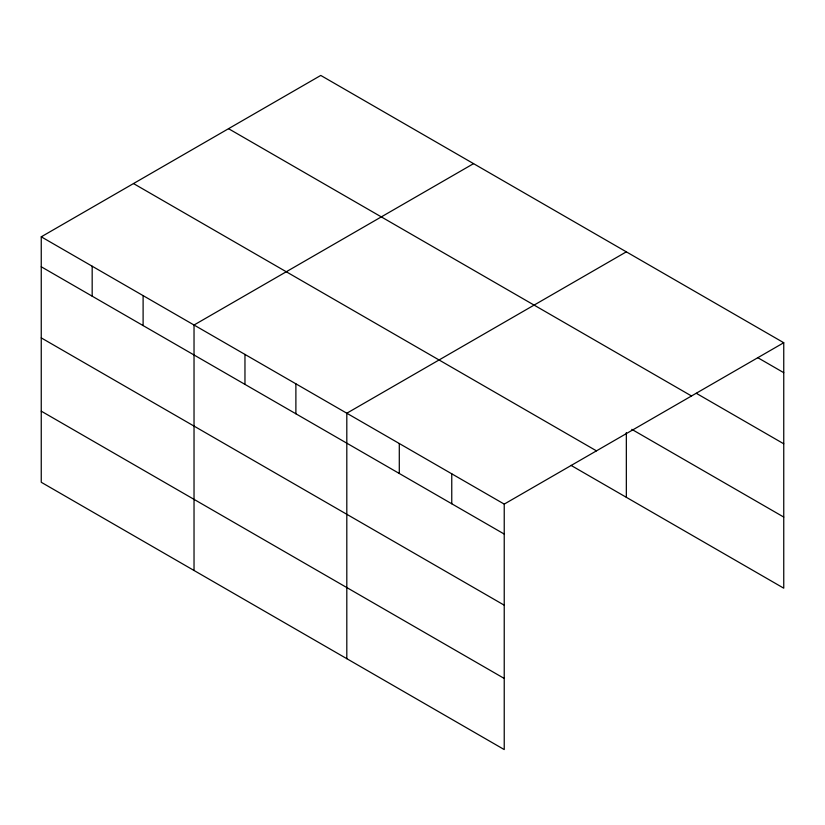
<?xml version="1.0" encoding="UTF-8"?>
<svg xmlns="http://www.w3.org/2000/svg" width="825" height="825" viewBox="0 0 825 825"><rect width="100%" height="100%" fill="white"/><g stroke="black" fill="none" stroke-linecap="round" stroke-linejoin="round"><path stroke-width="1.24" d="M41.25 236.816L504.23 504.106L504.23 749.564L41.25 482.274L41.25 236.816L320.77 75.436L783.75 342.726L783.75 588.184L570.982 465.352M473.56 163.639L194.03 325.019L194.03 570.477M626.34 251.842L346.809 413.232L346.809 658.69M504.23 504.106L783.75 342.726M757.515 357.534L783.75 372.683M696.3 393.308L783.75 443.798M228.535 128.69L691.505 395.979M631.806 429.351L783.75 517.069M133.495 183.552L596.465 450.852M41.25 266.774L504.23 534.064M41.25 337.889L504.23 605.179M41.25 411.159L504.23 678.449M626.34 432.537L626.34 497.31M451.76 473.818L451.76 503.776M399.29 443.52L399.29 473.478M295.886 383.821L295.886 413.789M244.963 354.42L244.963 384.378M143.107 295.618L143.107 325.576M92.173 266.217L92.173 296.175"/></g></svg>
